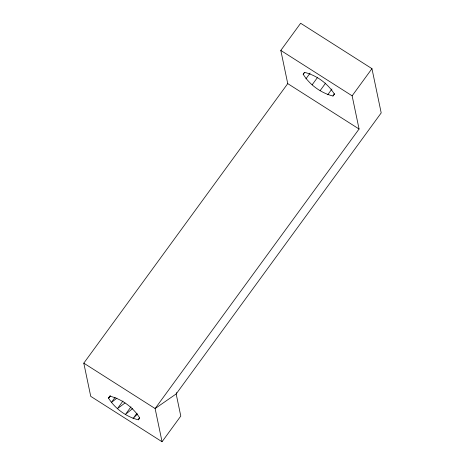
<?xml version="1.0" encoding="UTF-8"?>
<svg xmlns="http://www.w3.org/2000/svg" width="465" height="465" viewBox="0 0 465 465"><rect width="100%" height="100%" fill="white"/><g stroke="black" fill="none" stroke-linecap="round" stroke-linejoin="round"><path stroke-width="0.7" d="M176.712 392.605L176.165 393.948L155.118 408.555L162.053 441.75L180.786 416.076L176.165 393.948L381.201 112.914L371.954 68.651L300.634 23.25L280.808 50.423L287.742 83.613L359.067 129.02L155.118 408.555L83.799 363.153L287.742 83.613M303.18 74.255L304.598 72.36C316.613 75.365 327.895 83.566 334.382 94.122L332.969 96.017C320.955 93.017 309.667 84.81 303.18 74.255L304.447 72.523M305.947 78.818L310.161 73.034M312.149 84.81L317.63 77.295M320.129 90.646L325.616 83.125M327.749 94.744L331.969 88.96M110.182 395.715L108.479 398.052C114.971 408.607 126.253 416.809 138.268 419.814L139.686 417.919C133.193 407.363 121.911 399.156 109.897 396.157L108.479 398.052L110.531 396.041M332.969 96.017L334.655 93.703M115.076 397.36L111.245 402.609L116.913 398.139M122.981 401.022L117.447 408.607L124.998 402.998M359.067 129.02L352.133 95.825L371.954 68.651M130.967 406.852L125.428 414.437L132.717 408.473M136.884 413.286L133.048 418.541L137.541 413.966M139.547 418.064L138.268 419.814L139.529 418.087M280.808 50.423L352.133 95.825M162.053 441.75L90.733 396.349L83.799 363.153"/></g></svg>
